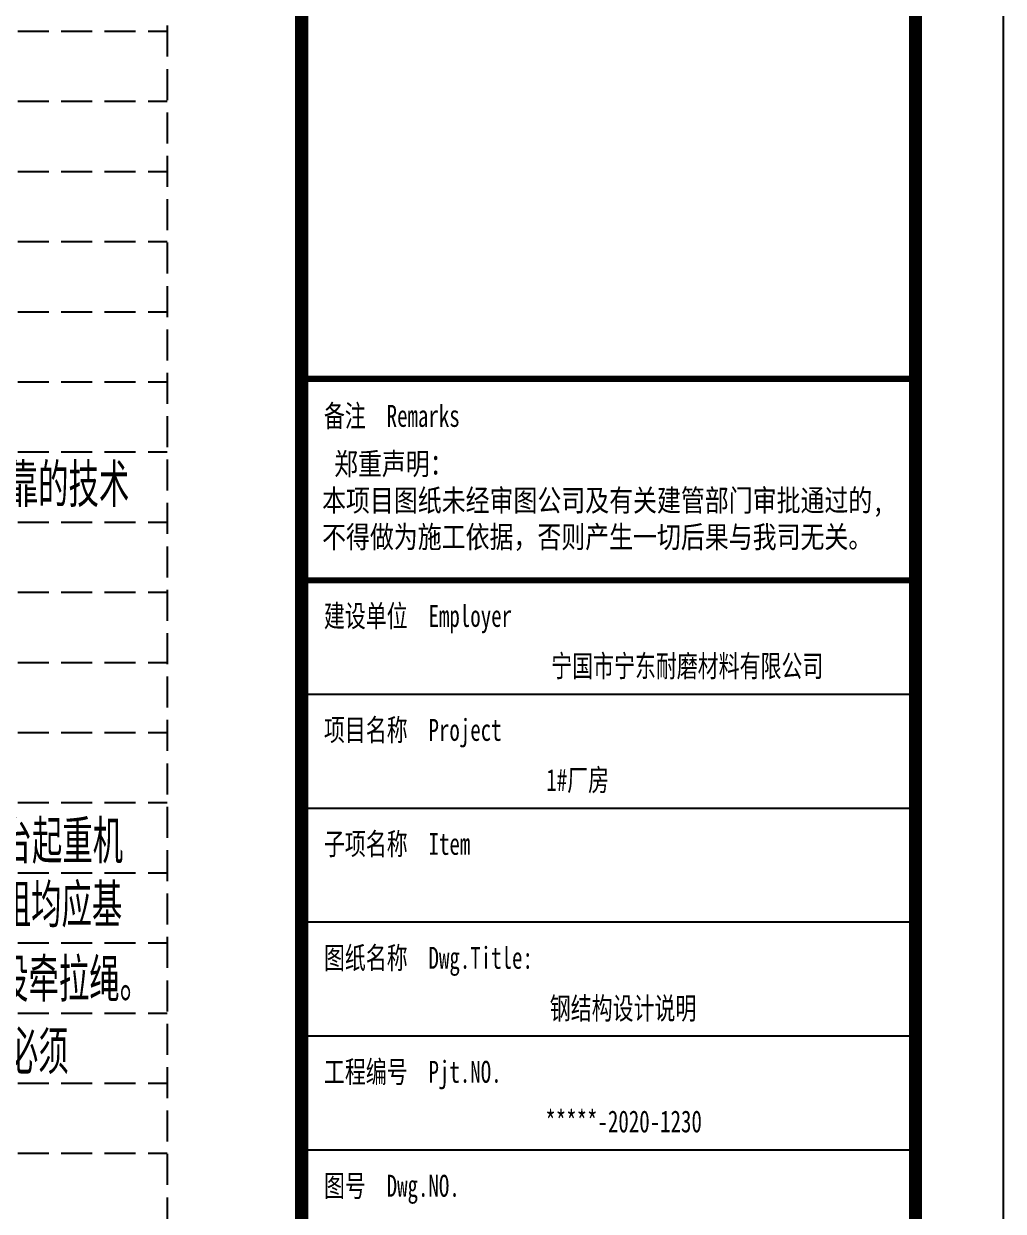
# Model space of a CAD drawing. Extents: x -33967 to 1773478, y -1022458 to -784650.
# Drawn here: x 111862 to 119760, y -956504 to -946927 of the extents above; entities that cross this region are included whole.
import ezdxf
from ezdxf.enums import TextEntityAlignment as Align

# ---------------------------------------------------------------- set-up
doc = ezdxf.new("R2010")
doc.units = 0
doc.header["$LTSCALE"] = 1000
doc.header["$MEASUREMENT"] = 0
doc.linetypes.add('DASH', pattern=[0.35, 0.25, -0.1])
for name, color, linetype in [('NUM', 7, 'Continuous'), ('PUB_TITLE', 4, 'Continuous'), ('填充', 251, 'Continuous')]:
    doc.layers.add(name, color=color, linetype=linetype)
doc.styles.add('_gyy_title_ST', font='', dxfattribs={"width": 0.8})
doc.styles.add('TSSD_Norm', font='tssdeng.shx', dxfattribs={"bigfont": 'hztxt.shx'})
doc.styles.get('_gyy_title_ST').set_extended_font_data('SimSun')

msp = doc.modelspace()

# ---------------------------------------------------------------- linework, layer by layer
at = {"layer": 'PUB_TITLE'}
for p, q in [((119052.9, -949790.4), (114103.4, -949790.4)), ((119052.9, -952335.8), (114103.4, -952335.8)), ((119052.9, -953255), (114103.4, -953255)), ((119052.9, -954174.2), (114103.4, -954174.2)), ((119052.9, -955093.4), (114103.4, -955093.4)), ((119052.9, -956012.6), (114103.4, -956012.6))]:
    msp.add_line(p, q, dxfattribs=at)
msp.add_lwpolyline([(60295.4, -925891.4), (119760, -925891.4), (119760, -967891.4), (60295.4, -967891.4)], close=True, dxfattribs=at)
at = {"layer": 'PUB_TITLE', "const_width": 106.1}
for points in [[(62063.1, -967184.3), (62063.1, -926598.5), (119052.9, -926598.5), (119052.9, -967184.3)], [(114103.4, -926598.5), (119052.9, -926598.5), (119052.9, -967184.3), (114103.4, -967184.3)]]:
    msp.add_lwpolyline(points, close=True, dxfattribs=at)
at = {"layer": 'PUB_TITLE', "const_width": 49.5}
for points in [[(114103.4, -949790.4), (119052.9, -949790.4)], [(114103.4, -951416.6), (119052.9, -951416.6)]]:
    msp.add_lwpolyline(points, dxfattribs=at)
at = {"layer": '填充', "linetype": 'DASH'}
for p, q in [((113018.1, -929792.2), (113018.1, -966264.2)), ((97464.3, -946986.6), (113018.1, -946986.6)), ((97464.3, -947552.3), (113018.1, -947552.3)), ((97464.3, -948117.9), (113018.1, -948117.9)), ((97464.3, -948683.6), (113018.1, -948683.6)), ((97464.3, -949249.2), (113018.1, -949249.2)), ((97464.3, -949814.9), (113018.1, -949814.9)), ((97464.3, -950380.6), (113018.1, -950380.6)), ((97464.3, -950946.2), (113018.1, -950946.2)), ((97464.3, -951511.9), (113018.1, -951511.9)), ((97464.3, -952077.5), (113018.1, -952077.5)), ((97464.3, -952643.2), (113018.1, -952643.2)), ((97464.3, -953208.8), (113018.1, -953208.8)), ((97464.3, -953774.5), (113018.1, -953774.5)), ((97464.3, -954340.1), (113018.1, -954340.1)), ((97464.3, -954905.8), (113018.1, -954905.8)), ((97464.3, -955471.5), (113018.1, -955471.5)), ((97464.3, -956037.1), (113018.1, -956037.1))]:
    msp.add_line(p, q, dxfattribs=at)

# ---------------------------------------------------------------- texts
at = {"layer": 'NUM', "style": 'TSSD_Norm', "width": 0.7}
for s, p in [('4、起重机操作时，臂杆提升、下降、回转要平稳，不得在空中摇晃，同时要尽量避免紧急制动或冲击振动等现象发生。未采取可靠的技术', (97837.6, -950825.1)), ('7、双机抬吊构件时，要根据起重机的起重能力进行合理的负荷分配(吊重质量不得超过两台起重机所允许起重量总和的75％,每一台起重机', (97789, -953700.1)), ('的负荷量不宜超过其安全负荷量的80％)。操作时,必须在统一指挥下,动作协调,同时升降和移动,并使两台起重机的吊钩、滑车组均应基', (98193.7, -954213.5)), ('本保持垂直状态。两台起重机的驾驶人员要相互密切配合，防止一台起重机失重，而使另一台起重机超载。起吊重型构件时应设牵拉绳。', (98180.3, -954813.9)), ('8、吊装时，应有专人负责统一指挥，指挥人员应位于操作人员视力能及的地点，并能清楚地看到吊装的全过程。起重机驾驶人员必须', (97837.6, -955398))]:
    msp.add_text(s, height=350, dxfattribs=at).set_placement(p)
at = {"layer": 'PUB_TITLE', "style": '_gyy_title_ST', "width": 0.7}
for s, height, p in [('备注  Remarks', 176.767, (114282.4, -950178)), ('建设单位  Employer', 176.767, (114282.4, -951791.4)), ('项目名称  Project', 176.767, (114282.4, -952710.6)), ('子项名称  Item', 176.77, (114282.4, -953629.8)), ('图纸名称  Dwg.Title:', 176.767, (114282.4, -954548.9)), ('工程编号  Pjt.NO.', 176.767, (114282.4, -955468.1)), ('图号  Dwg.NO.', 176.767, (114282.4, -956387.3))]:
    msp.add_text(s, height=height, dxfattribs=at).set_placement(p)
at = {"layer": 'PUB_TITLE', "color": 2, "style": '_gyy_title_ST', "width": 0.7}
for s, height, p in [('宁国市宁东耐磨材料有限公司', 176.767, (117212.3, -952103)), ('1#厂房', 176.77, (116328.2, -953022.2))]:
    msp.add_text(s, height=height, dxfattribs=at).set_placement(p, align=Align.MIDDLE)
at = {"layer": 'PUB_TITLE', "color": 6, "style": '_gyy_title_ST', "width": 0.7}
msp.add_text('钢结构设计说明', height=176.77, dxfattribs=at).set_placement((116694.6, -954865.1), align=Align.MIDDLE)
at = {"layer": 'PUB_TITLE', "color": 2, "style": '_gyy_title_ST', "width": 0.7}
msp.add_text('*****-2020-1230', height=176.767, dxfattribs=at).set_placement((116698.7, -955868.3), align=Align.CENTER)
at = {"layer": 'PUB_TITLE', "insert": (114267.6, -950388.1), "char_height": 176.767, "width": 5656.56, "attachment_point": 1, "style": '_gyy_title_ST'}
msp.add_mtext(' 郑重声明：\\P本项目图纸未经审图公司及有关建管部门审批通过的,\\P不得做为施工依据，否则产生一切后果与我司无关。', dxfattribs=at)

doc.saveas('drawing.dxf')
